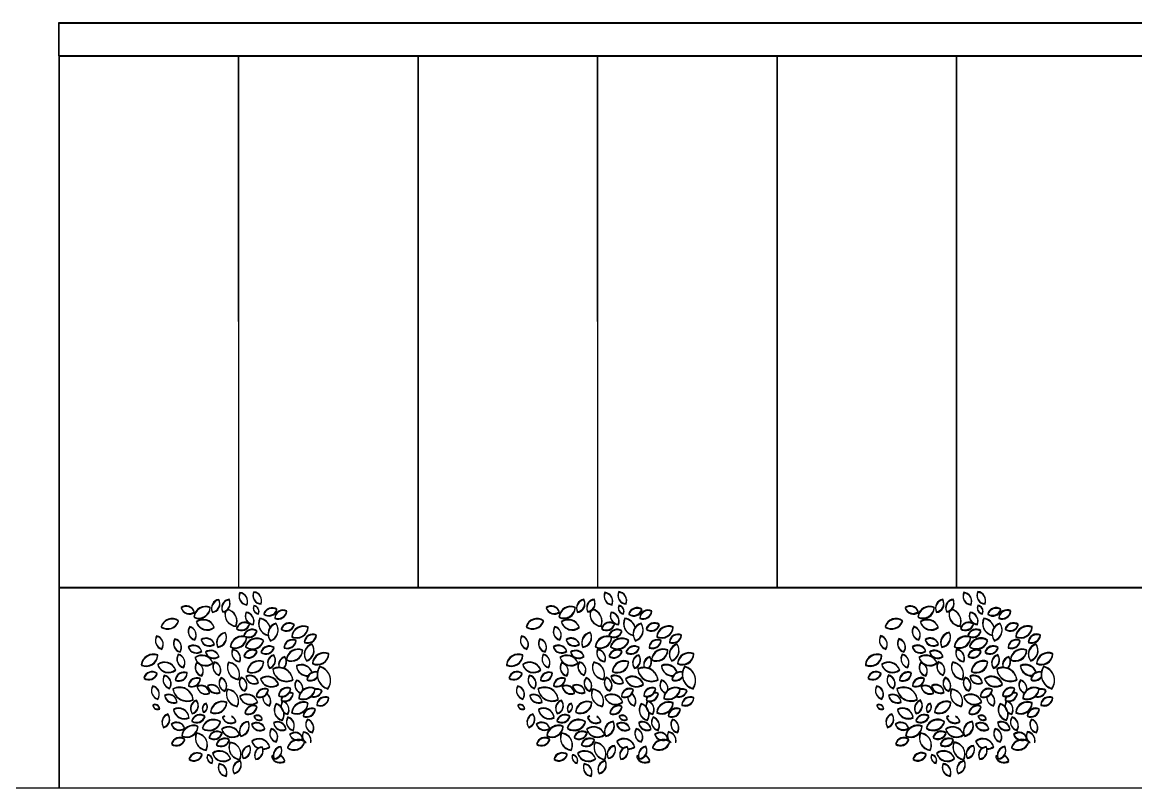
# Model space of a CAD drawing. Header units: inches. Extents: x 15 to 22798, y 21 to 21519.
# Drawn here: x 6251.7 to 6419.2, y 15903.4 to 16018.6 of the extents above; entities that cross this region are included whole.
import ezdxf

# ---------------------------------------------------------------- set-up
doc = ezdxf.new("R2010")
doc.units = ezdxf.units.IN
doc.header["$MEASUREMENT"] = 0
doc.layers.add('ARREDAMENTO', color=8, linetype='Continuous', lineweight=13)

msp = doc.modelspace()

# ---------------------------------------------------------------- linework, layer by layer
for p, q in [((6257.24, 16018.52), (6635.24, 16018.58)), ((6257.24, 16013.52), (6257.24, 16018.52)), ((6257.28, 16013.42), (6257.28, 16018.42)), ((6257.28, 16018.42), (6635.28, 16018.42)), ((6284.24, 16013.52), (6257.24, 16013.52)), ((6257.24, 16013.52), (6257.26, 15903.52)), ((6284.28, 16013.42), (6257.28, 16013.42)), ((6257.28, 16013.42), (6257.28, 15903.42)), ((6635.24, 16013.58), (6271.24, 16013.52)), ((6635.28, 16013.42), (6271.28, 16013.42)), ((6311.24, 16013.53), (6284.24, 16013.52)), ((6284.24, 16013.52), (6284.25, 15933.52)), ((6311.28, 16013.42), (6284.28, 16013.42)), ((6284.28, 16013.42), (6284.28, 15933.42)), ((6338.24, 16013.53), (6311.24, 16013.53)), ((6311.24, 16013.53), (6311.25, 15933.53)), ((6338.28, 16013.42), (6311.28, 16013.42)), ((6311.28, 16013.42), (6311.28, 15933.42)), ((6365.24, 16013.54), (6338.24, 16013.53)), ((6338.24, 16013.53), (6338.25, 15933.53)), ((6365.28, 16013.42), (6338.28, 16013.42)), ((6338.28, 16013.42), (6338.28, 15933.42)), ((6392.24, 16013.54), (6365.24, 16013.54)), ((6365.24, 16013.54), (6365.25, 15933.54)), ((6392.28, 16013.42), (6365.28, 16013.42)), ((6365.28, 16013.42), (6365.28, 15933.42)), ((6419.24, 16013.54), (6392.24, 16013.54)), ((6392.24, 16013.54), (6392.25, 15933.54)), ((6419.28, 16013.42), (6392.28, 16013.42)), ((6392.28, 16013.42), (6392.28, 15933.42)), ((6635.25, 15933.58), (6257.25, 15933.52)), ((6635.28, 15933.42), (6257.28, 15933.42)), ((5446.04, 15903.42), (7476.25, 15903.42)), ((5580.31, 15903.42), (7011.26, 15903.42)), ((6257.28, 15903.42), (6635.28, 15903.42))]:
    msp.add_line(p, q)
at = {"layer": 'ARREDAMENTO', "linetype": 'ByBlock', "lineweight": -3}
for points in [[(6284.48, 15932.81, 0.535384), (6285.52, 15930.99, 0.500203)], [(6284.5, 15932.72, 0.535384), (6285.54, 15930.9, 0.500203)], [(6286.56, 15932.91, 0.535384), (6287.63, 15931.11, 0.500203)], [(6286.58, 15932.82, 0.535384), (6287.66, 15931.02, 0.500203)], [(6339.39, 15932.82, 0.535384), (6340.43, 15931, 0.500203)], [(6339.42, 15932.72, 0.535384), (6340.46, 15930.9, 0.500203)], [(6341.47, 15932.92, 0.535384), (6342.55, 15931.12, 0.500203)], [(6341.5, 15932.82, 0.535384), (6342.57, 15931.02, 0.500203)], [(6393.39, 15932.83, 0.535384), (6394.43, 15931.01, 0.500203)], [(6393.42, 15932.72, 0.535384), (6394.46, 15930.9, 0.500203)], [(6395.47, 15932.93, 0.535384), (6396.55, 15931.13, 0.500203)], [(6395.5, 15932.82, 0.535384), (6396.57, 15931.02, 0.500203)], [(6275.62, 15930.54, 0.535384), (6277.62, 15929.9, 0.500203)], [(6280.33, 15929.88, 0.535384), (6281.29, 15931.75, 0.500203)], [(6280.36, 15929.78, 0.535384), (6281.31, 15931.65, 0.500203)], [(6282.85, 15931.78, 0.535384), (6281.9, 15929.91, 0.500203)], [(6282.87, 15931.68, 0.535384), (6281.92, 15929.81, 0.500203)], [(6286.57, 15930.85, 0.535384), (6287.26, 15929.65, 0.500203)], [(6286.6, 15930.75, 0.535384), (6287.29, 15929.55, 0.500203)], [(6330.54, 15930.55, 0.535384), (6332.53, 15929.91, 0.500203)], [(6335.25, 15929.89, 0.535384), (6336.2, 15931.76, 0.500203)], [(6335.27, 15929.78, 0.535384), (6336.23, 15931.65, 0.500203)], [(6337.76, 15931.79, 0.535384), (6336.81, 15929.92, 0.500203)], [(6337.79, 15931.68, 0.535384), (6336.83, 15929.81, 0.500203)], [(6341.49, 15930.86, 0.535384), (6342.18, 15929.66, 0.500203)], [(6341.51, 15930.75, 0.535384), (6342.2, 15929.55, 0.500203)], [(6384.54, 15930.56, 0.535384), (6386.53, 15929.92, 0.500203)], [(6389.25, 15929.9, 0.535384), (6390.2, 15931.77, 0.500203)], [(6389.27, 15929.78, 0.535384), (6390.23, 15931.65, 0.500203)], [(6391.76, 15931.8, 0.535384), (6390.81, 15929.93, 0.500203)], [(6391.79, 15931.68, 0.535384), (6390.83, 15929.81, 0.500203)], [(6395.49, 15930.87, 0.535384), (6396.18, 15929.67, 0.500203)], [(6395.51, 15930.75, 0.535384), (6396.2, 15929.55, 0.500203)], [(6275.65, 15930.45, 0.535384), (6277.65, 15929.8, 0.500203)], [(6277.55, 15929.12, 0.535384), (6280.01, 15930.57, 0.500203)], [(6277.58, 15929.02, 0.535384), (6280.03, 15930.48, 0.500203)], [(6285.41, 15929.83, 0.535384), (6286.49, 15928.03, 0.500203)], [(6285.44, 15929.73, 0.535384), (6286.51, 15927.93, 0.500203)], [(6288.06, 15929.58, 0.535384), (6290.04, 15930.29, 0.500203)], [(6288.09, 15929.49, 0.535384), (6290.06, 15930.19, 0.500203)], [(6291.52, 15930.04, 0.535384), (6289.72, 15928.97, 0.500203)], [(6291.54, 15929.94, 0.535384), (6289.74, 15928.87, 0.500203)], [(6330.56, 15930.45, 0.535384), (6332.56, 15929.8, 0.500203)], [(6332.46, 15929.13, 0.535384), (6334.92, 15930.58, 0.500203)], [(6332.49, 15929.02, 0.535384), (6334.95, 15930.48, 0.500203)], [(6340.32, 15929.84, 0.535384), (6341.4, 15928.04, 0.500203)], [(6340.35, 15929.73, 0.535384), (6341.43, 15927.93, 0.500203)], [(6342.97, 15929.59, 0.535384), (6344.95, 15930.3, 0.500203)], [(6343, 15929.49, 0.535384), (6344.98, 15930.19, 0.500203)], [(6346.43, 15930.05, 0.535384), (6344.63, 15928.98, 0.500203)], [(6346.46, 15929.94, 0.535384), (6344.65, 15928.87, 0.500203)], [(6384.56, 15930.45, 0.535384), (6386.56, 15929.8, 0.500203)], [(6386.46, 15929.13, 0.535384), (6388.92, 15930.59, 0.500203)], [(6386.49, 15929.02, 0.535384), (6388.95, 15930.48, 0.500203)], [(6394.32, 15929.85, 0.535384), (6395.4, 15928.05, 0.500203)], [(6394.35, 15929.73, 0.535384), (6395.43, 15927.93, 0.500203)], [(6396.97, 15929.6, 0.535384), (6398.95, 15930.31, 0.500203)], [(6397, 15929.49, 0.535384), (6398.98, 15930.19, 0.500203)], [(6400.43, 15930.06, 0.535384), (6398.63, 15928.99, 0.500203)], [(6400.46, 15929.94, 0.535384), (6398.65, 15928.87, 0.500203)], [(6275.24, 15928.56, 0.535384), (6272.63, 15927.63, 0.500203)], [(6275.26, 15928.46, 0.535384), (6272.66, 15927.54, 0.500203)], [(6276.94, 15927.68, 0.535384), (6277.68, 15925.72, 0.500203)], [(6276.97, 15927.58, 0.535384), (6277.71, 15925.62, 0.500203)], [(6277.92, 15928.41, 0.535384), (6280.61, 15927.59, 0.500203)], [(6277.94, 15928.31, 0.535384), (6280.63, 15927.49, 0.500203)], [(6285.93, 15928.1, 0.535384), (6283.97, 15927.35, 0.500203)], [(6285.95, 15928, 0.535384), (6283.99, 15927.26, 0.500203)], [(6289.9, 15928.17, 0.535384), (6289.07, 15925.56, 0.500203)], [(6289.93, 15928.07, 0.535384), (6289.09, 15925.47, 0.500203)], [(6290.68, 15927.31, 0.535384), (6292.65, 15928.01, 0.500203)], [(6290.7, 15927.21, 0.535384), (6292.68, 15927.91, 0.500203)], [(6292.27, 15926.17, 0.535384), (6294.73, 15927.63, 0.500203)], [(6292.29, 15926.08, 0.535384), (6294.75, 15927.53, 0.500203)], [(6330.15, 15928.57, 0.535384), (6327.55, 15927.64, 0.500203)], [(6330.18, 15928.46, 0.535384), (6327.57, 15927.54, 0.500203)], [(6331.86, 15927.69, 0.535384), (6332.59, 15925.73, 0.500203)], [(6331.88, 15927.58, 0.535384), (6332.62, 15925.62, 0.500203)], [(6332.83, 15928.42, 0.535384), (6335.52, 15927.6, 0.500203)], [(6332.86, 15928.31, 0.535384), (6335.55, 15927.49, 0.500203)], [(6340.84, 15928.11, 0.535384), (6338.88, 15927.36, 0.500203)], [(6340.87, 15928, 0.535384), (6338.91, 15927.26, 0.500203)], [(6344.82, 15928.18, 0.535384), (6343.98, 15925.57, 0.500203)], [(6344.84, 15928.07, 0.535384), (6344, 15925.47, 0.500203)], [(6345.59, 15927.32, 0.535384), (6347.57, 15928.02, 0.500203)], [(6345.62, 15927.21, 0.535384), (6347.59, 15927.91, 0.500203)], [(6347.18, 15926.18, 0.535384), (6349.64, 15927.64, 0.500203)], [(6347.21, 15926.08, 0.535384), (6349.66, 15927.53, 0.500203)], [(6384.15, 15928.58, 0.535384), (6381.55, 15927.65, 0.500203)], [(6384.18, 15928.46, 0.535384), (6381.57, 15927.54, 0.500203)], [(6385.86, 15927.7, 0.535384), (6386.59, 15925.73, 0.500203)], [(6385.88, 15927.58, 0.535384), (6386.62, 15925.62, 0.500203)], [(6386.83, 15928.42, 0.535384), (6389.52, 15927.61, 0.500203)], [(6386.86, 15928.31, 0.535384), (6389.55, 15927.49, 0.500203)], [(6394.84, 15928.12, 0.535384), (6392.88, 15927.37, 0.500203)], [(6394.87, 15928, 0.535384), (6392.91, 15927.26, 0.500203)], [(6398.82, 15928.19, 0.535384), (6397.98, 15925.58, 0.500203)], [(6398.84, 15928.07, 0.535384), (6398, 15925.47, 0.500203)], [(6399.59, 15927.32, 0.535384), (6401.57, 15928.03, 0.500203)], [(6399.62, 15927.21, 0.535384), (6401.59, 15927.91, 0.500203)], [(6401.18, 15926.19, 0.535384), (6403.64, 15927.65, 0.500203)], [(6401.21, 15926.08, 0.535384), (6403.66, 15927.53, 0.500203)], [(6272.71, 15924.33, 0.535384), (6271.95, 15926.28, 0.500203)], [(6272.74, 15924.23, 0.535384), (6271.97, 15926.19, 0.500203)], [(6275.45, 15923.88, 0.535384), (6274.68, 15925.83, 0.500203)], [(6275.47, 15923.79, 0.535384), (6274.71, 15925.74, 0.500203)], [(6278.64, 15925.71, 0.535384), (6280.63, 15925.06, 0.500203)], [(6278.66, 15925.61, 0.535384), (6280.66, 15924.97, 0.500203)], [(6281.13, 15924.62, 0.535384), (6282.28, 15926.79, 0.500203)], [(6281.15, 15924.53, 0.535384), (6282.3, 15926.69, 0.500203)], [(6283.03, 15924.64, 0.535384), (6285.48, 15926.1, 0.500203)], [(6283.05, 15924.55, 0.535384), (6285.51, 15926, 0.500203)], [(6285.06, 15926.34, 0.535384), (6287.03, 15927.04, 0.500203)], [(6285.08, 15926.24, 0.535384), (6287.06, 15926.94, 0.500203)], [(6285.31, 15924.67, 0.535384), (6288.04, 15925.64, 0.500203)], [(6285.33, 15924.57, 0.535384), (6288.06, 15925.54, 0.500203)], [(6292.92, 15925.6, 0.535384), (6291.11, 15924.53, 0.500203)], [(6295.97, 15926.41, 0.535384), (6294.17, 15925.34, 0.500203)], [(6296, 15926.31, 0.535384), (6294.2, 15925.24, 0.500203)], [(6327.63, 15924.34, 0.535384), (6326.86, 15926.29, 0.500203)], [(6327.65, 15924.23, 0.535384), (6326.89, 15926.19, 0.500203)], [(6330.36, 15923.89, 0.535384), (6329.59, 15925.84, 0.500203)], [(6330.38, 15923.79, 0.535384), (6329.62, 15925.74, 0.500203)], [(6333.55, 15925.72, 0.535384), (6335.55, 15925.07, 0.500203)], [(6333.58, 15925.61, 0.535384), (6335.57, 15924.97, 0.500203)], [(6336.04, 15924.63, 0.535384), (6337.19, 15926.8, 0.500203)], [(6336.06, 15924.53, 0.535384), (6337.22, 15926.69, 0.500203)], [(6337.94, 15924.65, 0.535384), (6340.4, 15926.11, 0.500203)], [(6337.97, 15924.55, 0.535384), (6340.42, 15926, 0.500203)], [(6339.97, 15926.35, 0.535384), (6341.95, 15927.05, 0.500203)], [(6340, 15926.24, 0.535384), (6341.97, 15926.94, 0.500203)], [(6340.22, 15924.68, 0.535384), (6342.95, 15925.65, 0.500203)], [(6340.25, 15924.57, 0.535384), (6342.98, 15925.54, 0.500203)], [(6347.83, 15925.61, 0.535384), (6346.03, 15924.54, 0.500203)], [(6350.89, 15926.42, 0.535384), (6349.08, 15925.35, 0.500203)], [(6350.91, 15926.31, 0.535384), (6349.11, 15925.24, 0.500203)], [(6381.63, 15924.35, 0.535384), (6380.86, 15926.3, 0.500203)], [(6381.65, 15924.23, 0.535384), (6380.89, 15926.19, 0.500203)], [(6384.36, 15923.9, 0.535384), (6383.59, 15925.85, 0.500203)], [(6384.38, 15923.79, 0.535384), (6383.62, 15925.74, 0.500203)], [(6387.55, 15925.73, 0.535384), (6389.55, 15925.08, 0.500203)], [(6387.58, 15925.61, 0.535384), (6389.57, 15924.97, 0.500203)], [(6390.04, 15924.64, 0.535384), (6391.19, 15926.81, 0.500203)], [(6390.06, 15924.53, 0.535384), (6391.22, 15926.69, 0.500203)], [(6391.94, 15924.66, 0.535384), (6394.4, 15926.12, 0.500203)], [(6391.97, 15924.55, 0.535384), (6394.42, 15926, 0.500203)], [(6393.97, 15926.35, 0.535384), (6395.95, 15927.06, 0.500203)], [(6394, 15926.24, 0.535384), (6395.97, 15926.94, 0.500203)], [(6394.22, 15924.69, 0.535384), (6396.95, 15925.66, 0.500203)], [(6394.25, 15924.57, 0.535384), (6396.98, 15925.54, 0.500203)], [(6401.83, 15925.62, 0.535384), (6400.03, 15924.55, 0.500203)], [(6404.89, 15926.43, 0.535384), (6403.08, 15925.36, 0.500203)], [(6404.91, 15926.31, 0.535384), (6403.11, 15925.24, 0.500203)], [(6276.7, 15924.63, 0.535384), (6278.71, 15924.02, 0.500203)], [(6276.73, 15924.53, 0.535384), (6278.74, 15923.93, 0.500203)], [(6279.31, 15923.84, 0.535384), (6281.32, 15923.23, 0.500203)], [(6283.37, 15924.25, 0.535384), (6284.45, 15922.45, 0.500203)], [(6283.4, 15924.15, 0.535384), (6284.47, 15922.35, 0.500203)], [(6285.07, 15923.25, 0.535384), (6287.03, 15923.99, 0.500203)], [(6285.1, 15923.15, 0.535384), (6287.06, 15923.89, 0.500203)], [(6287.64, 15923.84, 0.535384), (6289.62, 15924.54, 0.500203)], [(6287.67, 15923.74, 0.535384), (6289.64, 15924.44, 0.500203)], [(6292.94, 15925.5, 0.535384), (6291.14, 15924.43, 0.500203)], [(6291.46, 15922.7, 0.535384), (6293.92, 15924.15, 0.500203)], [(6291.49, 15922.6, 0.535384), (6293.94, 15924.06, 0.500203)], [(6295.31, 15925.06, 0.535384), (6294.5, 15922.55, 0.500203)], [(6295.33, 15924.96, 0.535384), (6294.53, 15922.45, 0.500203)], [(6331.62, 15924.64, 0.535384), (6333.63, 15924.03, 0.500203)], [(6331.64, 15924.53, 0.535384), (6333.65, 15923.93, 0.500203)], [(6334.22, 15923.84, 0.535384), (6336.23, 15923.24, 0.500203)], [(6338.29, 15924.26, 0.535384), (6339.36, 15922.46, 0.500203)], [(6338.31, 15924.15, 0.535384), (6339.39, 15922.35, 0.500203)], [(6339.99, 15923.26, 0.535384), (6341.95, 15924, 0.500203)], [(6340.01, 15923.15, 0.535384), (6341.97, 15923.89, 0.500203)], [(6342.56, 15923.85, 0.535384), (6344.53, 15924.55, 0.500203)], [(6342.58, 15923.74, 0.535384), (6344.56, 15924.44, 0.500203)], [(6347.86, 15925.5, 0.535384), (6346.05, 15924.43, 0.500203)], [(6346.38, 15922.71, 0.535384), (6348.83, 15924.16, 0.500203)], [(6346.4, 15922.6, 0.535384), (6348.86, 15924.06, 0.500203)], [(6350.22, 15925.07, 0.535384), (6349.42, 15922.56, 0.500203)], [(6350.25, 15924.96, 0.535384), (6349.44, 15922.45, 0.500203)], [(6385.62, 15924.65, 0.535384), (6387.63, 15924.04, 0.500203)], [(6385.64, 15924.53, 0.535384), (6387.65, 15923.93, 0.500203)], [(6388.22, 15923.85, 0.535384), (6390.23, 15923.25, 0.500203)], [(6392.29, 15924.27, 0.535384), (6393.36, 15922.47, 0.500203)], [(6392.31, 15924.15, 0.535384), (6393.39, 15922.35, 0.500203)], [(6393.99, 15923.27, 0.535384), (6395.95, 15924.01, 0.500203)], [(6394.01, 15923.15, 0.535384), (6395.97, 15923.89, 0.500203)], [(6396.56, 15923.85, 0.535384), (6398.53, 15924.56, 0.500203)], [(6396.58, 15923.74, 0.535384), (6398.56, 15924.44, 0.500203)], [(6401.86, 15925.5, 0.535384), (6400.05, 15924.43, 0.500203)], [(6400.38, 15922.71, 0.535384), (6402.83, 15924.17, 0.500203)], [(6400.4, 15922.6, 0.535384), (6402.86, 15924.06, 0.500203)], [(6404.22, 15925.08, 0.535384), (6403.42, 15922.57, 0.500203)], [(6404.25, 15924.96, 0.535384), (6403.44, 15922.45, 0.500203)], [(6269.65, 15921.93, 0.535384), (6272.11, 15923.39, 0.500203)], [(6269.68, 15921.83, 0.535384), (6272.13, 15923.29, 0.500203)], [(6275.97, 15921.54, 0.535384), (6275.2, 15923.5, 0.500203)], [(6275.99, 15921.45, 0.535384), (6275.23, 15923.4, 0.500203)], [(6277.72, 15923.03, 0.535384), (6280.41, 15922.22, 0.500203)], [(6277.74, 15922.94, 0.535384), (6280.43, 15922.12, 0.500203)], [(6279.33, 15923.74, 0.535384), (6281.34, 15923.13, 0.500203)], [(6285.59, 15920.94, 0.535384), (6288.05, 15922.4, 0.500203)], [(6285.61, 15920.85, 0.535384), (6288.07, 15922.3, 0.500203)], [(6289.56, 15923.43, 0.535384), (6288.92, 15921.43, 0.500203)], [(6289.59, 15923.33, 0.535384), (6288.94, 15921.33, 0.500203)], [(6295.38, 15922.15, 0.535384), (6297.84, 15923.61, 0.500203)], [(6295.41, 15922.05, 0.535384), (6297.86, 15923.51, 0.500203)], [(6324.57, 15921.94, 0.535384), (6327.02, 15923.39, 0.500203)], [(6324.59, 15921.83, 0.535384), (6327.05, 15923.29, 0.500203)], [(6330.88, 15921.55, 0.535384), (6330.12, 15923.51, 0.500203)], [(6330.91, 15921.45, 0.535384), (6330.14, 15923.4, 0.500203)], [(6332.63, 15923.04, 0.535384), (6335.32, 15922.23, 0.500203)], [(6332.66, 15922.94, 0.535384), (6335.35, 15922.12, 0.500203)], [(6334.25, 15923.74, 0.535384), (6336.25, 15923.13, 0.500203)], [(6336.26, 15920.41, 0.535384), (6335.53, 15922.38, 0.500203)], [(6340.5, 15920.95, 0.535384), (6342.96, 15922.41, 0.500203)], [(6340.53, 15920.85, 0.535384), (6342.98, 15922.3, 0.500203)], [(6344.48, 15923.43, 0.535384), (6343.83, 15921.44, 0.500203)], [(6344.5, 15923.33, 0.535384), (6343.86, 15921.33, 0.500203)], [(6350.3, 15922.16, 0.535384), (6352.75, 15923.62, 0.500203)], [(6350.32, 15922.05, 0.535384), (6352.78, 15923.51, 0.500203)], [(6378.57, 15921.95, 0.535384), (6381.02, 15923.4, 0.500203)], [(6378.59, 15921.83, 0.535384), (6381.05, 15923.29, 0.500203)], [(6384.88, 15921.56, 0.535384), (6384.12, 15923.52, 0.500203)], [(6384.91, 15921.45, 0.535384), (6384.14, 15923.4, 0.500203)], [(6386.63, 15923.05, 0.535384), (6389.32, 15922.24, 0.500203)], [(6386.66, 15922.94, 0.535384), (6389.35, 15922.12, 0.500203)], [(6388.25, 15923.74, 0.535384), (6390.25, 15923.13, 0.500203)], [(6390.26, 15920.42, 0.535384), (6389.53, 15922.39, 0.500203)], [(6394.5, 15920.96, 0.535384), (6396.96, 15922.42, 0.500203)], [(6394.53, 15920.85, 0.535384), (6396.98, 15922.3, 0.500203)], [(6398.48, 15923.44, 0.535384), (6397.83, 15921.45, 0.500203)], [(6398.5, 15923.33, 0.535384), (6397.86, 15921.33, 0.500203)], [(6404.3, 15922.17, 0.535384), (6406.75, 15923.63, 0.500203)], [(6404.32, 15922.05, 0.535384), (6406.78, 15923.51, 0.500203)], [(6272.02, 15920.65, 0.535384), (6270.04, 15919.94, 0.500203)], [(6272.04, 15920.55, 0.535384), (6270.07, 15919.85, 0.500203)], [(6272.11, 15921.99, 0.535384), (6274.8, 15921.18, 0.500203)], [(6272.13, 15921.9, 0.535384), (6274.82, 15921.08, 0.500203)], [(6274.76, 15919.64, 0.535384), (6276.55, 15920.74, 0.500203)], [(6274.79, 15919.54, 0.535384), (6276.57, 15920.64, 0.500203)], [(6278.72, 15920.28, 0.535384), (6277.95, 15922.23, 0.500203)], [(6278.74, 15920.18, 0.535384), (6277.98, 15922.14, 0.500203)], [(6281.35, 15920.4, 0.535384), (6280.61, 15922.37, 0.500203)], [(6281.37, 15920.31, 0.535384), (6280.64, 15922.27, 0.500203)], [(6282.77, 15922.31, 0.535384), (6284.28, 15919.78, 0.500203)], [(6282.79, 15922.21, 0.535384), (6284.3, 15919.69, 0.500203)], [(6289.42, 15921.33, 0.535384), (6292.45, 15919.72, 0.500203)], [(6289.44, 15921.23, 0.535384), (6292.47, 15919.62, 0.500203)], [(6297.7, 15918.36, 0.535384), (6296.46, 15921.68, 0.500203)], [(6297.73, 15918.26, 0.535384), (6296.48, 15921.58, 0.500203)], [(6326.93, 15920.65, 0.535384), (6324.96, 15919.95, 0.500203)], [(6326.96, 15920.55, 0.535384), (6324.98, 15919.85, 0.500203)], [(6327.02, 15922, 0.535384), (6329.71, 15921.19, 0.500203)], [(6327.04, 15921.9, 0.535384), (6329.73, 15921.08, 0.500203)], [(6329.68, 15919.65, 0.535384), (6331.46, 15920.74, 0.500203)], [(6329.7, 15919.54, 0.535384), (6331.49, 15920.64, 0.500203)], [(6333.63, 15920.29, 0.535384), (6332.86, 15922.24, 0.500203)], [(6333.65, 15920.18, 0.535384), (6332.89, 15922.14, 0.500203)], [(6336.29, 15920.31, 0.535384), (6335.55, 15922.27, 0.500203)], [(6337.68, 15922.32, 0.535384), (6339.19, 15919.79, 0.500203)], [(6337.7, 15922.21, 0.535384), (6339.21, 15919.69, 0.500203)], [(6344.33, 15921.33, 0.535384), (6347.36, 15919.72, 0.500203)], [(6344.35, 15921.23, 0.535384), (6347.38, 15919.62, 0.500203)], [(6352.62, 15918.37, 0.535384), (6351.37, 15921.69, 0.500203)], [(6352.64, 15918.26, 0.535384), (6351.39, 15921.58, 0.500203)], [(6380.93, 15920.66, 0.535384), (6378.96, 15919.96, 0.500203)], [(6380.96, 15920.55, 0.535384), (6378.98, 15919.85, 0.500203)], [(6381.02, 15922.01, 0.535384), (6383.71, 15921.2, 0.500203)], [(6381.04, 15921.9, 0.535384), (6383.73, 15921.08, 0.500203)], [(6383.68, 15919.66, 0.535384), (6385.46, 15920.75, 0.500203)], [(6383.7, 15919.54, 0.535384), (6385.49, 15920.64, 0.500203)], [(6387.63, 15920.3, 0.535384), (6386.86, 15922.25, 0.500203)], [(6387.65, 15920.18, 0.535384), (6386.89, 15922.14, 0.500203)], [(6390.29, 15920.31, 0.535384), (6389.55, 15922.27, 0.500203)], [(6391.68, 15922.33, 0.535384), (6393.19, 15919.8, 0.500203)], [(6391.7, 15922.21, 0.535384), (6393.21, 15919.69, 0.500203)], [(6398.33, 15921.34, 0.535384), (6401.36, 15919.73, 0.500203)], [(6398.35, 15921.23, 0.535384), (6401.38, 15919.62, 0.500203)], [(6406.62, 15918.37, 0.535384), (6405.37, 15921.7, 0.500203)], [(6406.64, 15918.26, 0.535384), (6405.39, 15921.58, 0.500203)], [(6273.88, 15918.41, 0.535384), (6273.11, 15920.36, 0.500203)], [(6273.9, 15918.31, 0.535384), (6273.14, 15920.26, 0.500203)], [(6276.73, 15918.78, 0.535384), (6278.52, 15919.88, 0.500203)], [(6276.75, 15918.69, 0.535384), (6278.54, 15919.78, 0.500203)], [(6281.65, 15920.01, 0.535384), (6282.2, 15917.99, 0.500203)], [(6281.68, 15919.91, 0.535384), (6282.22, 15917.89, 0.500203)], [(6285.2, 15918.02, 0.535384), (6284.66, 15920.04, 0.500203)], [(6285.23, 15917.92, 0.535384), (6284.68, 15919.95, 0.500203)], [(6285.38, 15920.22, 0.535384), (6287.24, 15919.24, 0.500203)], [(6285.41, 15920.12, 0.535384), (6287.26, 15919.14, 0.500203)], [(6287.58, 15919.86, 0.535384), (6290.27, 15919.04, 0.500203)], [(6287.6, 15919.76, 0.535384), (6290.29, 15918.94, 0.500203)], [(6328.79, 15918.42, 0.535384), (6328.03, 15920.37, 0.500203)], [(6328.81, 15918.31, 0.535384), (6328.05, 15920.26, 0.500203)], [(6331.64, 15918.79, 0.535384), (6333.43, 15919.89, 0.500203)], [(6331.67, 15918.69, 0.535384), (6333.45, 15919.78, 0.500203)], [(6336.57, 15920.02, 0.535384), (6337.11, 15917.99, 0.500203)], [(6336.59, 15919.91, 0.535384), (6337.14, 15917.89, 0.500203)], [(6340.12, 15918.03, 0.535384), (6339.57, 15920.05, 0.500203)], [(6340.14, 15917.92, 0.535384), (6339.6, 15919.95, 0.500203)], [(6340.3, 15920.23, 0.535384), (6342.15, 15919.25, 0.500203)], [(6340.32, 15920.12, 0.535384), (6342.17, 15919.14, 0.500203)], [(6342.49, 15919.87, 0.535384), (6345.18, 15919.05, 0.500203)], [(6342.51, 15919.76, 0.535384), (6345.2, 15918.94, 0.500203)], [(6382.79, 15918.43, 0.535384), (6382.03, 15920.38, 0.500203)], [(6382.81, 15918.31, 0.535384), (6382.05, 15920.26, 0.500203)], [(6385.64, 15918.8, 0.535384), (6387.43, 15919.9, 0.500203)], [(6385.67, 15918.69, 0.535384), (6387.45, 15919.78, 0.500203)], [(6390.57, 15920.03, 0.535384), (6391.11, 15918, 0.500203)], [(6390.59, 15919.91, 0.535384), (6391.14, 15917.89, 0.500203)], [(6394.12, 15918.04, 0.535384), (6393.57, 15920.06, 0.500203)], [(6394.14, 15917.92, 0.535384), (6393.6, 15919.95, 0.500203)], [(6394.3, 15920.24, 0.535384), (6396.15, 15919.25, 0.500203)], [(6394.32, 15920.12, 0.535384), (6396.17, 15919.14, 0.500203)], [(6396.49, 15919.87, 0.535384), (6399.18, 15919.06, 0.500203)], [(6396.51, 15919.76, 0.535384), (6399.2, 15918.94, 0.500203)], [(6272.12, 15916.8, 0.535384), (6271.36, 15918.75, 0.500203)], [(6272.14, 15916.71, 0.535384), (6271.38, 15918.66, 0.500203)], [(6275.01, 15916.35, 0.535384), (6273.16, 15917.34, 0.500203)], [(6275.03, 15916.26, 0.535384), (6273.18, 15917.24, 0.500203)], [(6277.44, 15916.7, 0.535384), (6274.41, 15918.31, 0.500203)], [(6277.46, 15916.61, 0.535384), (6274.43, 15918.22, 0.500203)], [(6279.9, 15917.69, 0.535384), (6278.04, 15918.67, 0.500203)], [(6279.92, 15917.59, 0.535384), (6278.07, 15918.58, 0.500203)], [(6281.47, 15917.81, 0.535384), (6279.62, 15918.79, 0.500203)], [(6281.5, 15917.71, 0.535384), (6279.64, 15918.69, 0.500203)], [(6284.09, 15915.72, 0.535384), (6282.58, 15918.24, 0.500203)], [(6284.11, 15915.62, 0.535384), (6282.6, 15918.15, 0.500203)], [(6284.44, 15917.17, 0.535384), (6287.13, 15916.35, 0.500203)], [(6284.47, 15917.07, 0.535384), (6287.16, 15916.26, 0.500203)], [(6288.75, 15918.24, 0.535384), (6286.94, 15917.17, 0.500203)], [(6288.77, 15918.14, 0.535384), (6286.97, 15917.07, 0.500203)], [(6292.09, 15918.39, 0.535384), (6290.3, 15917.29, 0.500203)], [(6292.12, 15918.29, 0.535384), (6290.33, 15917.19, 0.500203)], [(6295.79, 15918.36, 0.535384), (6293.33, 15916.91, 0.500203)], [(6295.81, 15918.26, 0.535384), (6293.36, 15916.81, 0.500203)], [(6327.03, 15916.81, 0.535384), (6326.27, 15918.76, 0.500203)], [(6327.06, 15916.71, 0.535384), (6326.29, 15918.66, 0.500203)], [(6329.92, 15916.36, 0.535384), (6328.07, 15917.35, 0.500203)], [(6329.95, 15916.26, 0.535384), (6328.09, 15917.24, 0.500203)], [(6332.35, 15916.71, 0.535384), (6329.32, 15918.32, 0.500203)], [(6332.38, 15916.61, 0.535384), (6329.35, 15918.22, 0.500203)], [(6334.81, 15917.7, 0.535384), (6332.96, 15918.68, 0.500203)], [(6334.83, 15917.59, 0.535384), (6332.98, 15918.58, 0.500203)], [(6336.39, 15917.82, 0.535384), (6334.53, 15918.8, 0.500203)], [(6336.41, 15917.71, 0.535384), (6334.56, 15918.69, 0.500203)], [(6339, 15915.73, 0.535384), (6337.49, 15918.25, 0.500203)], [(6339.03, 15915.62, 0.535384), (6337.52, 15918.15, 0.500203)], [(6339.36, 15917.18, 0.535384), (6342.05, 15916.36, 0.500203)], [(6339.38, 15917.07, 0.535384), (6342.07, 15916.26, 0.500203)], [(6343.66, 15918.25, 0.535384), (6341.86, 15917.18, 0.500203)], [(6343.68, 15918.14, 0.535384), (6341.88, 15917.07, 0.500203)], [(6347.01, 15918.4, 0.535384), (6345.22, 15917.3, 0.500203)], [(6347.03, 15918.29, 0.535384), (6345.24, 15917.19, 0.500203)], [(6350.7, 15918.37, 0.535384), (6348.25, 15916.91, 0.500203)], [(6350.73, 15918.26, 0.535384), (6348.27, 15916.81, 0.500203)], [(6381.03, 15916.82, 0.535384), (6380.27, 15918.77, 0.500203)], [(6381.06, 15916.71, 0.535384), (6380.29, 15918.66, 0.500203)], [(6383.92, 15916.37, 0.535384), (6382.07, 15917.35, 0.500203)], [(6383.95, 15916.26, 0.535384), (6382.09, 15917.24, 0.500203)], [(6386.35, 15916.72, 0.535384), (6383.32, 15918.33, 0.500203)], [(6386.38, 15916.61, 0.535384), (6383.35, 15918.22, 0.500203)], [(6388.81, 15917.71, 0.535384), (6386.96, 15918.69, 0.500203)], [(6388.83, 15917.59, 0.535384), (6386.98, 15918.58, 0.500203)], [(6390.39, 15917.83, 0.535384), (6388.53, 15918.81, 0.500203)], [(6390.41, 15917.71, 0.535384), (6388.56, 15918.69, 0.500203)], [(6393, 15915.74, 0.535384), (6391.49, 15918.26, 0.500203)], [(6393.03, 15915.62, 0.535384), (6391.52, 15918.15, 0.500203)], [(6393.36, 15917.19, 0.535384), (6396.05, 15916.37, 0.500203)], [(6393.38, 15917.07, 0.535384), (6396.07, 15916.26, 0.500203)], [(6397.66, 15918.26, 0.535384), (6395.86, 15917.19, 0.500203)], [(6397.68, 15918.14, 0.535384), (6395.88, 15917.07, 0.500203)], [(6401.01, 15918.41, 0.535384), (6399.22, 15917.31, 0.500203)], [(6401.03, 15918.29, 0.535384), (6399.24, 15917.19, 0.500203)], [(6404.7, 15918.38, 0.535384), (6402.25, 15916.92, 0.500203)], [(6404.73, 15918.26, 0.535384), (6402.27, 15916.81, 0.500203)], [(6272.4, 15915.33, 0.535384), (6271.37, 15915.88, 0.500203)], [(6272.42, 15915.23, 0.535384), (6271.39, 15915.78, 0.500203)], [(6277.29, 15914.6, 0.535384), (6277.94, 15916.6, 0.500203)], [(6277.32, 15914.51, 0.535384), (6277.96, 15916.5, 0.500203)], [(6278.98, 15914.82, 0.535384), (6279.4, 15916.13, 0.500203)], [(6279, 15914.73, 0.535384), (6279.42, 15916.03, 0.500203)], [(6280.05, 15914.83, 0.535384), (6282.51, 15916.29, 0.500203)], [(6280.07, 15914.73, 0.535384), (6282.53, 15916.19, 0.500203)], [(6287.03, 15915.69, 0.535384), (6285.23, 15914.62, 0.500203)], [(6287.06, 15915.59, 0.535384), (6285.25, 15914.52, 0.500203)], [(6289.93, 15916.07, 0.535384), (6290.85, 15913.61, 0.500203)], [(6289.95, 15915.97, 0.535384), (6290.87, 15913.51, 0.500203)], [(6290.89, 15916.48, 0.535384), (6291.65, 15914.53, 0.500203)], [(6290.91, 15916.38, 0.535384), (6291.68, 15914.43, 0.500203)], [(6292.26, 15914.75, 0.535384), (6294.72, 15916.21, 0.500203)], [(6292.29, 15914.65, 0.535384), (6294.74, 15916.11, 0.500203)], [(6297.85, 15916.97, 0.535384), (6296.04, 15915.9, 0.500203)], [(6297.87, 15916.87, 0.535384), (6296.07, 15915.8, 0.500203)], [(6327.31, 15915.34, 0.535384), (6326.28, 15915.89, 0.500203)], [(6327.34, 15915.23, 0.535384), (6326.31, 15915.78, 0.500203)], [(6332.21, 15914.61, 0.535384), (6332.85, 15916.61, 0.500203)], [(6332.23, 15914.51, 0.535384), (6332.87, 15916.5, 0.500203)], [(6333.89, 15914.83, 0.535384), (6334.31, 15916.14, 0.500203)], [(6333.91, 15914.73, 0.535384), (6334.34, 15916.03, 0.500203)], [(6334.96, 15914.84, 0.535384), (6337.42, 15916.3, 0.500203)], [(6334.99, 15914.73, 0.535384), (6337.44, 15916.19, 0.500203)], [(6341.95, 15915.7, 0.535384), (6340.14, 15914.63, 0.500203)], [(6341.97, 15915.59, 0.535384), (6340.17, 15914.52, 0.500203)], [(6344.84, 15916.07, 0.535384), (6345.76, 15913.62, 0.500203)], [(6344.87, 15915.97, 0.535384), (6345.79, 15913.51, 0.500203)], [(6345.8, 15916.49, 0.535384), (6346.57, 15914.54, 0.500203)], [(6345.83, 15916.38, 0.535384), (6346.59, 15914.43, 0.500203)], [(6347.18, 15914.76, 0.535384), (6349.64, 15916.22, 0.500203)], [(6347.2, 15914.65, 0.535384), (6349.66, 15916.11, 0.500203)], [(6352.76, 15916.98, 0.535384), (6350.96, 15915.91, 0.500203)], [(6352.78, 15916.87, 0.535384), (6350.98, 15915.8, 0.500203)], [(6381.31, 15915.35, 0.535384), (6380.28, 15915.89, 0.500203)], [(6381.34, 15915.23, 0.535384), (6380.31, 15915.78, 0.500203)], [(6386.21, 15914.62, 0.535384), (6386.85, 15916.62, 0.500203)], [(6386.23, 15914.51, 0.535384), (6386.87, 15916.5, 0.500203)], [(6387.89, 15914.84, 0.535384), (6388.31, 15916.15, 0.500203)], [(6387.91, 15914.73, 0.535384), (6388.34, 15916.03, 0.500203)], [(6388.96, 15914.85, 0.535384), (6391.42, 15916.31, 0.500203)], [(6388.99, 15914.73, 0.535384), (6391.44, 15916.19, 0.500203)], [(6395.95, 15915.7, 0.535384), (6394.14, 15914.63, 0.500203)], [(6395.97, 15915.59, 0.535384), (6394.17, 15914.52, 0.500203)], [(6398.84, 15916.08, 0.535384), (6399.76, 15913.63, 0.500203)], [(6398.87, 15915.97, 0.535384), (6399.79, 15913.51, 0.500203)], [(6399.8, 15916.5, 0.535384), (6400.57, 15914.55, 0.500203)], [(6399.83, 15916.38, 0.535384), (6400.59, 15914.43, 0.500203)], [(6401.18, 15914.77, 0.535384), (6403.64, 15916.23, 0.500203)], [(6401.2, 15914.65, 0.535384), (6403.66, 15916.11, 0.500203)], [(6406.76, 15916.99, 0.535384), (6404.96, 15915.92, 0.500203)], [(6406.78, 15916.87, 0.535384), (6404.98, 15915.8, 0.500203)], [(6272.99, 15912.54, 0.535384), (6273.63, 15914.53, 0.500203)], [(6273.01, 15912.44, 0.535384), (6273.65, 15914.44, 0.500203)], [(6276.82, 15914, 0.535384), (6274.48, 15915.24, 0.500203)], [(6276.85, 15913.9, 0.535384), (6274.5, 15915.15, 0.500203)], [(6279.21, 15914.19, 0.535384), (6277.24, 15913.49, 0.500203)], [(6279.24, 15914.1, 0.535384), (6277.26, 15913.39, 0.500203)], [(6287.83, 15913.78, 0.535384), (6286.6, 15914.18, 0.500203)], [(6287.85, 15913.68, 0.535384), (6286.62, 15914.08, 0.500203)], [(6291.71, 15914.06, 0.535384), (6292.45, 15912.1, 0.500203)], [(6295.8, 15915.28, 0.535384), (6294, 15914.21, 0.500203)], [(6295.83, 15915.18, 0.535384), (6294.02, 15914.11, 0.500203)], [(6327.9, 15912.55, 0.535384), (6328.54, 15914.54, 0.500203)], [(6327.92, 15912.44, 0.535384), (6328.57, 15914.44, 0.500203)], [(6331.74, 15914.01, 0.535384), (6329.39, 15915.25, 0.500203)], [(6331.76, 15913.9, 0.535384), (6329.42, 15915.15, 0.500203)], [(6334.13, 15914.2, 0.535384), (6332.15, 15913.5, 0.500203)], [(6334.15, 15914.1, 0.535384), (6332.17, 15913.39, 0.500203)], [(6342.75, 15913.79, 0.535384), (6341.51, 15914.19, 0.500203)], [(6342.77, 15913.68, 0.535384), (6341.54, 15914.08, 0.500203)], [(6346.63, 15914.07, 0.535384), (6347.36, 15912.11, 0.500203)], [(6350.72, 15915.29, 0.535384), (6348.91, 15914.22, 0.500203)], [(6350.74, 15915.18, 0.535384), (6348.94, 15914.11, 0.500203)], [(6381.9, 15912.56, 0.535384), (6382.54, 15914.55, 0.500203)], [(6381.92, 15912.44, 0.535384), (6382.57, 15914.44, 0.500203)], [(6385.74, 15914.02, 0.535384), (6383.39, 15915.26, 0.500203)], [(6385.76, 15913.9, 0.535384), (6383.42, 15915.15, 0.500203)], [(6388.13, 15914.21, 0.535384), (6386.15, 15913.51, 0.500203)], [(6388.15, 15914.1, 0.535384), (6386.17, 15913.39, 0.500203)], [(6396.75, 15913.8, 0.535384), (6395.51, 15914.2, 0.500203)], [(6396.77, 15913.68, 0.535384), (6395.54, 15914.08, 0.500203)], [(6400.63, 15914.08, 0.535384), (6401.36, 15912.12, 0.500203)], [(6404.72, 15915.3, 0.535384), (6402.91, 15914.22, 0.500203)], [(6404.74, 15915.18, 0.535384), (6402.94, 15914.11, 0.500203)], [(6276.16, 15912.39, 0.535384), (6274.16, 15913, 0.500203)], [(6276.19, 15912.29, 0.535384), (6274.18, 15912.9, 0.500203)], [(6275.72, 15911.24, 0.535384), (6278.17, 15912.7, 0.500203)], [(6275.74, 15911.14, 0.535384), (6278.2, 15912.6, 0.500203)], [(6281.55, 15913.36, 0.535384), (6278.82, 15912.39, 0.500203)], [(6281.57, 15913.26, 0.535384), (6278.84, 15912.29, 0.500203)], [(6281.73, 15912.27, 0.535384), (6284.42, 15911.45, 0.500203)], [(6281.75, 15912.17, 0.535384), (6284.44, 15911.35, 0.500203)], [(6285.73, 15913.4, 0.535384), (6284.58, 15911.24, 0.500203)], [(6285.75, 15913.31, 0.535384), (6284.6, 15911.14, 0.500203)], [(6288.22, 15912.32, 0.535384), (6286.22, 15912.97, 0.500203)], [(6288.24, 15912.22, 0.535384), (6286.25, 15912.87, 0.500203)], [(6289.55, 15913.25, 0.535384), (6291.4, 15912.26, 0.500203)], [(6289.57, 15913.15, 0.535384), (6291.43, 15912.16, 0.500203)], [(6291.73, 15913.96, 0.535384), (6292.47, 15912, 0.500203)], [(6294.63, 15913.73, 0.535384), (6295.37, 15911.76, 0.500203)], [(6294.65, 15913.63, 0.535384), (6295.39, 15911.66, 0.500203)], [(6331.08, 15912.4, 0.535384), (6329.07, 15913, 0.500203)], [(6331.1, 15912.29, 0.535384), (6329.09, 15912.9, 0.500203)], [(6330.63, 15911.25, 0.535384), (6333.09, 15912.7, 0.500203)], [(6330.66, 15911.14, 0.535384), (6333.11, 15912.6, 0.500203)], [(6336.46, 15913.37, 0.535384), (6333.73, 15912.4, 0.500203)], [(6336.48, 15913.26, 0.535384), (6333.76, 15912.29, 0.500203)], [(6336.64, 15912.28, 0.535384), (6339.33, 15911.46, 0.500203)], [(6336.67, 15912.17, 0.535384), (6339.36, 15911.35, 0.500203)], [(6340.64, 15913.41, 0.535384), (6339.49, 15911.25, 0.500203)], [(6340.67, 15913.31, 0.535384), (6339.51, 15911.14, 0.500203)], [(6343.13, 15912.33, 0.535384), (6341.14, 15912.98, 0.500203)], [(6343.15, 15912.22, 0.535384), (6341.16, 15912.87, 0.500203)], [(6344.47, 15913.26, 0.535384), (6346.32, 15912.27, 0.500203)], [(6344.49, 15913.15, 0.535384), (6346.34, 15912.16, 0.500203)], [(6346.65, 15913.96, 0.535384), (6347.38, 15912, 0.500203)], [(6349.54, 15913.74, 0.535384), (6350.28, 15911.77, 0.500203)], [(6349.57, 15913.63, 0.535384), (6350.3, 15911.66, 0.500203)], [(6385.08, 15912.41, 0.535384), (6383.07, 15913.01, 0.500203)], [(6385.1, 15912.29, 0.535384), (6383.09, 15912.9, 0.500203)], [(6384.63, 15911.26, 0.535384), (6387.09, 15912.71, 0.500203)], [(6384.66, 15911.14, 0.535384), (6387.11, 15912.6, 0.500203)], [(6390.46, 15913.38, 0.535384), (6387.73, 15912.41, 0.500203)], [(6390.48, 15913.26, 0.535384), (6387.76, 15912.29, 0.500203)], [(6390.64, 15912.28, 0.535384), (6393.33, 15911.47, 0.500203)], [(6390.67, 15912.17, 0.535384), (6393.36, 15911.35, 0.500203)], [(6394.64, 15913.42, 0.535384), (6393.49, 15911.26, 0.500203)], [(6394.67, 15913.31, 0.535384), (6393.51, 15911.14, 0.500203)], [(6397.13, 15912.34, 0.535384), (6395.14, 15912.98, 0.500203)], [(6397.15, 15912.22, 0.535384), (6395.16, 15912.87, 0.500203)], [(6398.83, 15910.37, 0.535384), (6398.09, 15912.33, 0.500203)], [(6398.47, 15913.26, 0.535384), (6400.32, 15912.28, 0.500203)], [(6398.49, 15913.15, 0.535384), (6400.34, 15912.16, 0.500203)], [(6400.65, 15913.96, 0.535384), (6401.38, 15912, 0.500203)], [(6403.54, 15913.74, 0.535384), (6404.28, 15911.78, 0.500203)], [(6403.57, 15913.63, 0.535384), (6404.3, 15911.66, 0.500203)], [(6276.18, 15910.72, 0.535384), (6274.2, 15910.02, 0.500203)], [(6276.2, 15910.63, 0.535384), (6274.22, 15909.92, 0.500203)], [(6279.38, 15909.11, 0.535384), (6277.93, 15911.66, 0.500203)], [(6279.41, 15909.01, 0.535384), (6277.95, 15911.56, 0.500203)], [(6281.8, 15911.69, 0.535384), (6279.82, 15910.99, 0.500203)], [(6281.82, 15911.59, 0.535384), (6279.84, 15910.89, 0.500203)], [(6280.93, 15909.93, 0.535384), (6282.89, 15910.67, 0.500203)], [(6280.95, 15909.83, 0.535384), (6282.91, 15910.58, 0.500203)], [(6289.91, 15910.35, 0.535384), (6289.17, 15912.31, 0.500203)], [(6289.93, 15910.25, 0.535384), (6289.2, 15912.21, 0.500203)], [(6291.62, 15909.47, 0.535384), (6294.22, 15910.4, 0.500203)], [(6293.96, 15910.86, 0.535384), (6291.96, 15911.47, 0.500203)], [(6293.99, 15910.76, 0.535384), (6291.98, 15911.37, 0.500203)], [(6331.09, 15910.73, 0.535384), (6329.12, 15910.03, 0.500203)], [(6331.11, 15910.63, 0.535384), (6329.14, 15909.92, 0.500203)], [(6334.3, 15909.12, 0.535384), (6332.84, 15911.67, 0.500203)], [(6334.32, 15909.01, 0.535384), (6332.87, 15911.56, 0.500203)], [(6336.71, 15911.7, 0.535384), (6334.74, 15911, 0.500203)], [(6336.73, 15911.59, 0.535384), (6334.76, 15910.89, 0.500203)], [(6335.84, 15909.94, 0.535384), (6337.8, 15910.68, 0.500203)], [(6335.87, 15909.83, 0.535384), (6337.83, 15910.58, 0.500203)], [(6344.83, 15910.36, 0.535384), (6344.09, 15912.32, 0.500203)], [(6344.85, 15910.25, 0.535384), (6344.11, 15912.21, 0.500203)], [(6346.53, 15909.48, 0.535384), (6349.14, 15910.41, 0.500203)], [(6348.88, 15910.87, 0.535384), (6346.87, 15911.48, 0.500203)], [(6348.9, 15910.76, 0.535384), (6346.89, 15911.37, 0.500203)], [(6385.09, 15910.74, 0.535384), (6383.12, 15910.04, 0.500203)], [(6385.11, 15910.63, 0.535384), (6383.14, 15909.92, 0.500203)], [(6388.3, 15909.13, 0.535384), (6386.84, 15911.67, 0.500203)], [(6388.32, 15909.01, 0.535384), (6386.87, 15911.56, 0.500203)], [(6390.71, 15911.71, 0.535384), (6388.74, 15911.01, 0.500203)], [(6390.73, 15911.59, 0.535384), (6388.76, 15910.89, 0.500203)], [(6389.84, 15909.95, 0.535384), (6391.8, 15910.69, 0.500203)], [(6389.87, 15909.83, 0.535384), (6391.83, 15910.58, 0.500203)], [(6398.85, 15910.25, 0.535384), (6398.11, 15912.21, 0.500203)], [(6400.53, 15909.49, 0.535384), (6403.14, 15910.42, 0.500203)], [(6402.88, 15910.88, 0.535384), (6400.87, 15911.49, 0.500203)], [(6402.9, 15910.76, 0.535384), (6400.89, 15911.37, 0.500203)], [(6280.37, 15908.64, 0.535384), (6283.06, 15907.82, 0.500203)], [(6284.44, 15907.71, 0.535384), (6282.98, 15910.26, 0.500203)], [(6284.46, 15907.61, 0.535384), (6283, 15910.17, 0.500203)], [(6285.92, 15909.76, 0.535384), (6284.97, 15907.89, 0.500203)], [(6285.95, 15909.66, 0.535384), (6284.99, 15907.8, 0.500203)], [(6287.83, 15909.59, 0.535384), (6286.84, 15907.74, 0.500203)], [(6287.85, 15909.5, 0.535384), (6286.86, 15907.65, 0.500203)], [(6289.63, 15907.79, 0.535384), (6290.62, 15909.64, 0.500203)], [(6289.66, 15907.69, 0.535384), (6290.64, 15909.54, 0.500203)], [(6291.64, 15909.37, 0.535384), (6294.24, 15910.3, 0.500203)], [(6335.29, 15908.65, 0.535384), (6337.97, 15907.83, 0.500203)], [(6339.35, 15907.72, 0.535384), (6337.9, 15910.27, 0.500203)], [(6339.37, 15907.61, 0.535384), (6337.92, 15910.17, 0.500203)], [(6340.84, 15909.77, 0.535384), (6339.89, 15907.9, 0.500203)], [(6340.86, 15909.66, 0.535384), (6339.91, 15907.8, 0.500203)], [(6342.74, 15909.6, 0.535384), (6341.76, 15907.75, 0.500203)], [(6342.77, 15909.5, 0.535384), (6341.78, 15907.65, 0.500203)], [(6344.55, 15907.8, 0.535384), (6345.53, 15909.65, 0.500203)], [(6344.57, 15907.69, 0.535384), (6345.56, 15909.54, 0.500203)], [(6346.56, 15909.37, 0.535384), (6349.16, 15910.3, 0.500203)], [(6389.29, 15908.66, 0.535384), (6391.97, 15907.84, 0.500203)], [(6393.35, 15907.73, 0.535384), (6391.9, 15910.28, 0.500203)], [(6393.37, 15907.61, 0.535384), (6391.92, 15910.17, 0.500203)], [(6394.84, 15909.78, 0.535384), (6393.89, 15907.91, 0.500203)], [(6394.86, 15909.66, 0.535384), (6393.91, 15907.8, 0.500203)], [(6396.74, 15909.61, 0.535384), (6395.76, 15907.76, 0.500203)], [(6396.77, 15909.5, 0.535384), (6395.78, 15907.65, 0.500203)], [(6398.55, 15907.81, 0.535384), (6399.53, 15909.66, 0.500203)], [(6398.57, 15907.69, 0.535384), (6399.56, 15909.54, 0.500203)], [(6400.56, 15909.37, 0.535384), (6403.16, 15910.3, 0.500203)], [(6278.79, 15908.44, 0.535384), (6276.82, 15907.74, 0.500203)], [(6278.82, 15908.35, 0.535384), (6276.84, 15907.64, 0.500203)], [(6280.28, 15907.18, 0.535384), (6279.59, 15908.38, 0.500203)], [(6280.3, 15907.08, 0.535384), (6279.62, 15908.28, 0.500203)], [(6280.39, 15908.54, 0.535384), (6283.08, 15907.73, 0.500203)], [(6284.53, 15907.49, 0.535384), (6283.58, 15905.62, 0.500203)], [(6284.55, 15907.39, 0.535384), (6283.6, 15905.53, 0.500203)], [(6333.71, 15908.45, 0.535384), (6331.73, 15907.75, 0.500203)], [(6333.73, 15908.35, 0.535384), (6331.75, 15907.64, 0.500203)], [(6335.19, 15907.19, 0.535384), (6334.51, 15908.39, 0.500203)], [(6335.22, 15907.08, 0.535384), (6334.53, 15908.28, 0.500203)], [(6335.31, 15908.54, 0.535384), (6338, 15907.73, 0.500203)], [(6339.44, 15907.5, 0.535384), (6338.49, 15905.63, 0.500203)], [(6339.47, 15907.39, 0.535384), (6338.51, 15905.53, 0.500203)], [(6387.71, 15908.46, 0.535384), (6385.73, 15907.76, 0.500203)], [(6387.73, 15908.35, 0.535384), (6385.75, 15907.64, 0.500203)], [(6389.19, 15907.19, 0.535384), (6388.51, 15908.4, 0.500203)], [(6389.22, 15907.08, 0.535384), (6388.53, 15908.28, 0.500203)], [(6389.31, 15908.54, 0.535384), (6392, 15907.73, 0.500203)], [(6393.44, 15907.51, 0.535384), (6392.49, 15905.64, 0.500203)], [(6393.47, 15907.39, 0.535384), (6392.51, 15905.53, 0.500203)], [(6282.38, 15905.21, 0.535384), (6281.34, 15907.04, 0.500203)], [(6282.4, 15905.12, 0.535384), (6281.36, 15906.94, 0.500203)], [(6337.29, 15905.22, 0.535384), (6336.25, 15907.04, 0.500203)], [(6337.31, 15905.12, 0.535384), (6336.27, 15906.94, 0.500203)], [(6391.29, 15905.23, 0.535384), (6390.25, 15907.05, 0.500203)], [(6391.31, 15905.12, 0.535384), (6390.27, 15906.94, 0.500203)]]:
    msp.add_lwpolyline(points, format="xyb", close=True, dxfattribs=at)
for points in [[(6282.31, 15930.06, 0.485783), (6283.87, 15927.77, 0.46813), (6282.6, 15930.28, 0.535384)], [(6282.34, 15929.96, 0.485783), (6283.9, 15927.67, 0.46813), (6282.63, 15930.19, 0.535384)], [(6337.23, 15930.07, 0.485783), (6338.79, 15927.77, 0.46813), (6337.52, 15930.29, 0.535384)], [(6337.25, 15929.96, 0.485783), (6338.81, 15927.67, 0.46813), (6337.54, 15930.19, 0.535384)], [(6391.23, 15930.08, 0.485783), (6392.79, 15927.78, 0.46813), (6391.52, 15930.3, 0.535384)], [(6391.25, 15929.96, 0.485783), (6392.81, 15927.67, 0.46813), (6391.54, 15930.19, 0.535384)], [(6287.47, 15928.92, 0.497857), (6288.72, 15926.4, 0.500203)], [(6287.5, 15928.82, 0.497857), (6288.74, 15926.3, 0.500203)], [(6289.02, 15927.55, 0.30861), (6287.47, 15928.92, 0.535384)], [(6289.05, 15927.45, 0.30861), (6287.5, 15928.82, 0.535384)], [(6342.39, 15928.93, 0.497857), (6343.63, 15926.41, 0.500203)], [(6342.41, 15928.82, 0.497857), (6343.66, 15926.3, 0.500203)], [(6343.93, 15927.56, 0.30861), (6342.39, 15928.93, 0.535384)], [(6343.96, 15927.45, 0.30861), (6342.41, 15928.82, 0.535384)], [(6396.39, 15928.94, 0.497857), (6397.63, 15926.42, 0.500203)], [(6396.41, 15928.82, 0.497857), (6397.66, 15926.3, 0.500203)], [(6397.93, 15927.57, 0.30861), (6396.39, 15928.94, 0.535384)], [(6397.96, 15927.45, 0.30861), (6396.41, 15928.82, 0.535384)], [(6291.22, 15923.14, 0.427879), (6290.37, 15921.53, 0.500203)], [(6291.24, 15923.04, 0.427879), (6290.39, 15921.43, 0.500203)], [(6291.03, 15921.41, 0.379729), (6291.22, 15923.14, 0.535384)], [(6291.05, 15921.31, 0.379729), (6291.24, 15923.04, 0.535384)], [(6346.13, 15923.15, 0.427879), (6345.28, 15921.54, 0.500203)], [(6346.16, 15923.04, 0.427879), (6345.31, 15921.43, 0.500203)], [(6345.94, 15921.42, 0.379729), (6346.13, 15923.15, 0.535384)], [(6345.97, 15921.31, 0.379729), (6346.16, 15923.04, 0.535384)], [(6400.13, 15923.16, 0.427879), (6399.28, 15921.55, 0.500203)], [(6400.16, 15923.04, 0.427879), (6399.31, 15921.43, 0.500203)], [(6399.94, 15921.43, 0.379729), (6400.13, 15923.16, 0.535384)], [(6399.97, 15921.31, 0.379729), (6400.16, 15923.04, 0.535384)], [(6295.34, 15920.79, 0.449067), (6292.97, 15921.8, 0.535384)], [(6292.97, 15921.8, 0.411154), (6294.77, 15920.31, 0.500203)], [(6295.37, 15920.69, 0.449067), (6292.99, 15921.7, 0.535384)], [(6292.99, 15921.7, 0.411154), (6294.79, 15920.21, 0.500203)], [(6296.13, 15920.84, 0.473768), (6294.56, 15919.69, 0.350042), (6296.13, 15920.14, 0.535384)], [(6296.16, 15920.74, 0.473768), (6294.59, 15919.59, 0.350042), (6296.16, 15920.04, 0.535384)], [(6350.26, 15920.8, 0.449067), (6347.88, 15921.81, 0.535384)], [(6347.88, 15921.81, 0.411154), (6349.68, 15920.32, 0.500203)], [(6350.28, 15920.69, 0.449067), (6347.91, 15921.7, 0.535384)], [(6347.91, 15921.7, 0.411154), (6349.71, 15920.21, 0.500203)], [(6351.05, 15920.85, 0.473768), (6349.48, 15919.7, 0.350042), (6351.05, 15920.15, 0.535384)], [(6351.07, 15920.74, 0.473768), (6349.5, 15919.59, 0.350042), (6351.07, 15920.04, 0.535384)], [(6404.26, 15920.8, 0.449067), (6401.88, 15921.82, 0.535384)], [(6401.88, 15921.82, 0.411154), (6403.68, 15920.33, 0.500203)], [(6404.28, 15920.69, 0.449067), (6401.91, 15921.7, 0.535384)], [(6401.91, 15921.7, 0.411154), (6403.71, 15920.21, 0.500203)], [(6405.05, 15920.86, 0.473768), (6403.48, 15919.7, 0.350042), (6405.05, 15920.16, 0.535384)], [(6405.07, 15920.74, 0.473768), (6403.5, 15919.59, 0.350042), (6405.07, 15920.04, 0.535384)], [(6292.98, 15919.62, 0.493715), (6293.58, 15917.71, 0.500203)], [(6293, 15919.52, 0.493715), (6293.61, 15917.61, 0.500203)], [(6293.92, 15918.11, 0.391787), (6292.98, 15919.62, 0.535384)], [(6293.94, 15918.01, 0.391787), (6293, 15919.52, 0.535384)], [(6347.89, 15919.63, 0.493715), (6348.5, 15917.72, 0.500203)], [(6347.92, 15919.52, 0.493715), (6348.52, 15917.61, 0.500203)], [(6348.83, 15918.12, 0.391787), (6347.89, 15919.63, 0.535384)], [(6348.85, 15918.01, 0.391787), (6347.92, 15919.52, 0.535384)], [(6401.89, 15919.64, 0.493715), (6402.5, 15917.73, 0.500203)], [(6401.92, 15919.52, 0.493715), (6402.52, 15917.61, 0.500203)], [(6402.83, 15918.12, 0.391787), (6401.89, 15919.64, 0.535384)], [(6402.85, 15918.01, 0.391787), (6401.92, 15919.52, 0.535384)], [(6287.92, 15917.16, 0.382111), (6288.9, 15915.8, 0.410997), (6288.49, 15917.59, 0.535384)], [(6287.94, 15917.06, 0.382111), (6288.93, 15915.7, 0.410997), (6288.52, 15917.49, 0.535384)], [(6290.9, 15917.21, 0.136045), (6290.68, 15916.57, 0.500203), (6292.49, 15917.64, 0.535384)], [(6290.92, 15917.11, 0.136045), (6290.71, 15916.47, 0.500203), (6292.51, 15917.54, 0.535384)], [(6292.49, 15917.64, 0.128884), (6291.86, 15917.76, 0.500203)], [(6292.51, 15917.54, 0.128884), (6291.88, 15917.66, 0.500203)], [(6295.18, 15917.2, 0.439965), (6296.81, 15918.09, 0.209361), (6295.78, 15918.27, 0.535384)], [(6295.2, 15917.1, 0.439965), (6296.84, 15917.99, 0.209361), (6295.8, 15918.17, 0.535384)], [(6342.83, 15917.17, 0.382111), (6343.82, 15915.81, 0.410997), (6343.41, 15917.6, 0.535384)], [(6342.86, 15917.06, 0.382111), (6343.84, 15915.7, 0.410997), (6343.43, 15917.49, 0.535384)], [(6345.81, 15917.21, 0.136045), (6345.6, 15916.58, 0.500203), (6347.4, 15917.65, 0.535384)], [(6345.84, 15917.11, 0.136045), (6345.62, 15916.47, 0.500203), (6347.43, 15917.54, 0.535384)], [(6347.4, 15917.65, 0.128884), (6346.77, 15917.77, 0.500203)], [(6347.43, 15917.54, 0.128884), (6346.8, 15917.66, 0.500203)], [(6350.09, 15917.21, 0.439965), (6351.73, 15918.09, 0.209361), (6350.69, 15918.28, 0.535384)], [(6350.12, 15917.1, 0.439965), (6351.75, 15917.99, 0.209361), (6350.71, 15918.17, 0.535384)], [(6396.83, 15917.18, 0.382111), (6397.82, 15915.81, 0.410997), (6397.41, 15917.61, 0.535384)], [(6396.86, 15917.06, 0.382111), (6397.84, 15915.7, 0.410997), (6397.43, 15917.49, 0.535384)], [(6399.81, 15917.22, 0.136045), (6399.6, 15916.58, 0.500203), (6401.4, 15917.65, 0.535384)], [(6399.84, 15917.11, 0.136045), (6399.62, 15916.47, 0.500203), (6401.43, 15917.54, 0.535384)], [(6401.4, 15917.65, 0.128884), (6400.77, 15917.78, 0.500203)], [(6401.43, 15917.54, 0.128884), (6400.8, 15917.66, 0.500203)], [(6404.09, 15917.22, 0.439965), (6405.73, 15918.1, 0.209361), (6404.69, 15918.28, 0.535384)], [(6404.12, 15917.1, 0.439965), (6405.75, 15917.99, 0.209361), (6404.71, 15918.17, 0.535384)], [(6282.18, 15914.24, 0.076845), (6281.85, 15914.04, 0.500203), (6283.86, 15913.43, 0.535384)], [(6282.21, 15914.14, 0.076845), (6281.88, 15913.94, 0.500203), (6283.88, 15913.33, 0.535384)], [(6283.86, 15913.43, 0.202478), (6283.23, 15914.18, 0.500203)], [(6283.88, 15913.33, 0.202478), (6283.26, 15914.09, 0.500203)], [(6337.1, 15914.24, 0.076845), (6336.77, 15914.05, 0.500203), (6338.77, 15913.44, 0.535384)], [(6337.12, 15914.14, 0.076845), (6336.79, 15913.94, 0.500203), (6338.8, 15913.33, 0.535384)], [(6338.77, 15913.44, 0.202478), (6338.15, 15914.19, 0.500203)], [(6338.8, 15913.33, 0.202478), (6338.17, 15914.09, 0.500203)], [(6391.1, 15914.25, 0.076845), (6390.77, 15914.06, 0.500203), (6392.77, 15913.45, 0.535384)], [(6391.12, 15914.14, 0.076845), (6390.79, 15913.94, 0.500203), (6392.8, 15913.33, 0.535384)], [(6392.77, 15913.45, 0.202478), (6392.15, 15914.2, 0.500203)], [(6392.8, 15913.33, 0.202478), (6392.17, 15914.09, 0.500203)], [(6288.94, 15909.62, 0.535384), (6286.25, 15910.44, 0.217069), (6287.27, 15909.4, 0.535384)], [(6288.96, 15909.52, 0.535384), (6286.27, 15910.34, 0.217069), (6287.29, 15909.3, 0.535384)], [(6294.01, 15911.85, 0.373165), (6294.42, 15910.25, 0.500203)], [(6294.03, 15911.75, 0.373165), (6294.44, 15910.15, 0.500203)], [(6295.13, 15910.28, 0.43907), (6294.01, 15911.85, 0.535384)], [(6295.15, 15910.18, 0.43907), (6294.03, 15911.75, 0.535384)], [(6343.85, 15909.63, 0.535384), (6341.16, 15910.45, 0.217069), (6342.18, 15909.41, 0.535384)], [(6343.87, 15909.52, 0.535384), (6341.19, 15910.34, 0.217069), (6342.21, 15909.3, 0.535384)], [(6348.93, 15911.86, 0.373165), (6349.33, 15910.26, 0.500203)], [(6348.95, 15911.75, 0.373165), (6349.36, 15910.15, 0.500203)], [(6350.04, 15910.29, 0.43907), (6348.93, 15911.86, 0.535384)], [(6350.07, 15910.18, 0.43907), (6348.95, 15911.75, 0.535384)], [(6397.85, 15909.64, 0.535384), (6395.16, 15910.45, 0.217069), (6396.18, 15909.42, 0.535384)], [(6397.87, 15909.52, 0.535384), (6395.19, 15910.34, 0.217069), (6396.21, 15909.3, 0.535384)], [(6402.93, 15911.87, 0.373165), (6403.33, 15910.27, 0.500203)], [(6402.95, 15911.75, 0.373165), (6403.36, 15910.15, 0.500203)], [(6404.04, 15910.3, 0.43907), (6402.93, 15911.87, 0.535384)], [(6404.07, 15910.18, 0.43907), (6402.95, 15911.75, 0.535384)], [(6287.93, 15909.28, 0.155177), (6288.94, 15909.62, 0.535384)], [(6287.95, 15909.18, 0.155177), (6288.96, 15909.52, 0.535384)], [(6342.84, 15909.29, 0.155177), (6343.85, 15909.63, 0.535384)], [(6342.87, 15909.18, 0.155177), (6343.87, 15909.52, 0.535384)], [(6396.84, 15909.3, 0.155177), (6397.85, 15909.64, 0.535384)], [(6396.87, 15909.18, 0.155177), (6397.87, 15909.52, 0.535384)], [(6289.51, 15908.3, 0.064212), (6289.24, 15908.13, 0.500203), (6291.23, 15907.48, 0.535384)], [(6289.53, 15908.2, 0.064212), (6289.26, 15908.03, 0.500203), (6291.25, 15907.38, 0.535384)], [(6291.23, 15907.48, 0.224005), (6290.53, 15908.29, 0.500203)], [(6291.25, 15907.38, 0.224005), (6290.55, 15908.2, 0.500203)], [(6344.43, 15908.3, 0.064212), (6344.15, 15908.14, 0.500203), (6346.14, 15907.49, 0.535384)], [(6344.45, 15908.2, 0.064212), (6344.17, 15908.03, 0.500203), (6346.17, 15907.38, 0.535384)], [(6346.14, 15907.49, 0.224005), (6345.44, 15908.3, 0.500203)], [(6346.17, 15907.38, 0.224005), (6345.46, 15908.2, 0.500203)], [(6398.43, 15908.31, 0.064212), (6398.15, 15908.15, 0.500203), (6400.14, 15907.5, 0.535384)], [(6398.45, 15908.2, 0.064212), (6398.17, 15908.03, 0.500203), (6400.17, 15907.38, 0.535384)], [(6400.14, 15907.5, 0.224005), (6399.44, 15908.31, 0.500203)], [(6400.17, 15907.38, 0.224005), (6399.46, 15908.2, 0.500203)]]:
    msp.add_lwpolyline(points, format="xyb", dxfattribs=at)

doc.saveas('drawing.dxf')
